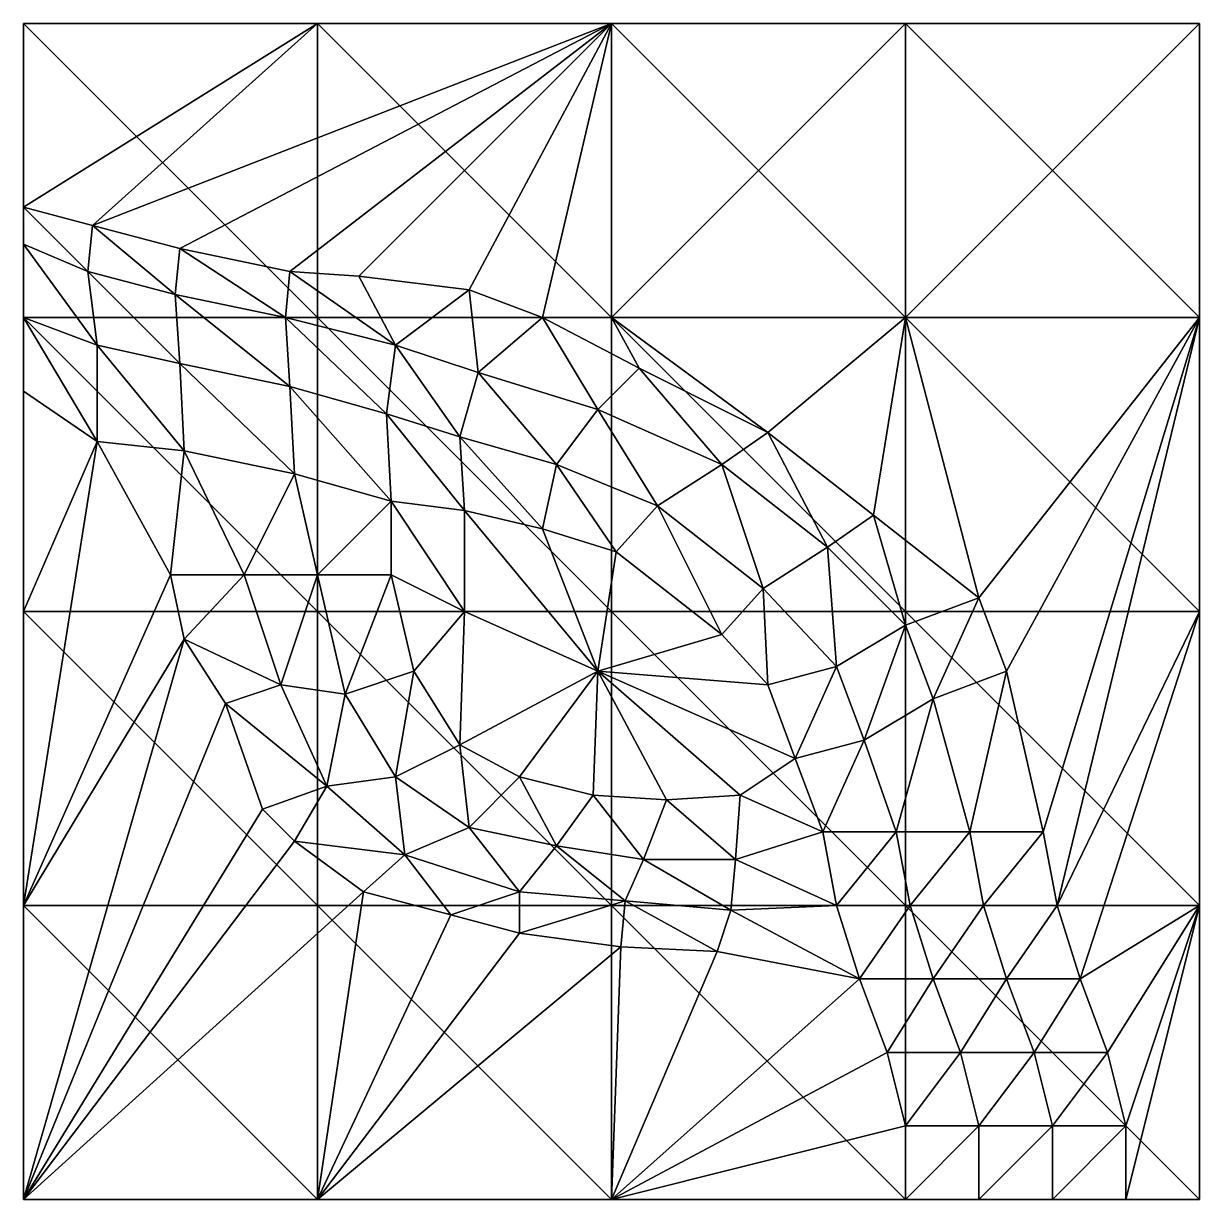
# Model space of a CAD drawing. Header units: metres. Extents: x -2048 to 2048, y -2048 to 2048.
import ezdxf

# ---------------------------------------------------------------- set-up
doc = ezdxf.new("R2010")
doc.units = ezdxf.units.M

msp = doc.modelspace()

# ---------------------------------------------------------------- meshes
at = {"layer": '3D_Object'}
mesh = msp.add_polyface(dxfattribs=at)
corners = [(-2048, 2048, -1536), (-2048, 2048, 1536), (-1024, 2048, -1536), (-1024, 2048, 1536), (-1024, 0, 1536), (-2048, 1024, 1536), (-2048, 0, 1536), (-1024, 1024, 1536), (-2048, 1024, -1536), (-2048, 768, -1536), (-2048, 1280, -1536), (-2048, 1408, -1536), (-2048, 0, -1536), (-1504, 1264, -1536), (-1136, 1024, -1536), (-1520, 1104, -1536), (-1120, 784, -1536), (-1504, 864, -1536), (-1104, 480, -1536), (-1488, 560, -1536), (-1808, 1344, -1536), (-1824, 1184, -1536), (-1792, 928, -1536), (-1792, 592, -1536), (-1280, 128, -1536), (-1536, 128, -1536)]
mesh.append_faces([[corners[k] for k in face] for face in [(0, 1, 2), (2, 1, 3), (4, 5, 6), (7, 5, 4), (7, 1, 5), (3, 1, 7), (0, 5, 1), (8, 9, 5), (10, 8, 5), (11, 10, 5), (5, 0, 11), (6, 5, 12), (5, 9, 12), (13, 14, 15), (15, 14, 16), (15, 16, 17), (17, 18, 19), (20, 13, 15), (20, 15, 21), (21, 15, 17), (21, 17, 22), (22, 17, 19), (22, 19, 23), (11, 20, 21), (11, 21, 10), (10, 21, 22), (10, 22, 8), (8, 22, 23), (8, 23, 9), (18, 24, 19), (19, 24, 25), (19, 25, 23), (12, 9, 23), (20, 11, 2), (11, 0, 2)]])
mesh = msp.add_polyface(dxfattribs=at)
corners = [(-1024, 2048, -1536), (-1024, 2048, 1536), (0, 2048, -1536), (0, 2048, 1536), (0, 0, 1536), (-1024, 1024, 1536), (-1024, 0, 1536), (0, 1024, 1536), (-192, 512, -1536), (16, 208, -1536), (-240, 288, -1536), (-240, 1024, -1536), (-48, 704, -1536), (-464, 832, -1536), (-528, 608, -1536), (-512, 352, -1536), (-496, 1120, -1536), (-752, 928, -1536), (-784, 688, -1536), (-768, 384, -1536), (-880, 1168, -1536), (-1120, 1184, -1536), (-1136, 1024, -1536), (-1120, 784, -1536), (-1104, 480, -1536), (-1504, 1264, -1536), (-1504, 864, -1536), (-1024, 128, -1536), (-512, 0, -1536), (0, 1024, -1536), (-1808, 1344, -1536)]
mesh.append_faces([[corners[k] for k in face] for face in [(0, 1, 2), (2, 1, 3), (4, 5, 6), (7, 5, 4), (7, 1, 5), (3, 1, 7), (8, 9, 10), (11, 12, 13), (13, 12, 8), (13, 8, 14), (14, 8, 10), (14, 10, 15), (16, 11, 13), (16, 13, 17), (17, 13, 14), (17, 14, 18), (18, 14, 15), (18, 15, 19), (17, 20, 16), (21, 20, 17), (21, 17, 22), (22, 17, 18), (22, 18, 23), (23, 18, 19), (23, 19, 24), (25, 21, 22), (26, 23, 24), (19, 27, 24), (28, 19, 15), (29, 11, 2), (11, 16, 2), (16, 20, 2), (20, 21, 2), (21, 25, 2), (25, 30, 2), (30, 0, 2)]])
mesh = msp.add_polyface(dxfattribs=at)
corners = [(0, 2048, -1536), (0, 2048, 1536), (1024, 2048, -1536), (1024, 2048, 1536), (2048, 2048, -1536), (2048, 2048, 1536), (2048, 0, -1536), (2048, 1024, -1536), (2048, 1024, 1536), (2048, 0, 1536), (1024, 0, 1536), (0, 1024, 1536), (0, 0, 1536), (1024, 1024, 1536), (1024, 1024, -1536), (0, 1024, -1536), (544, 624, -1536), (912, 336, -1536), (752, 224, -1536), (384, 512, -1536), (528, 80, -1536), (160, 368, -1536), (96, 848, -1536), (-48, 704, -1536), (-192, 512, -1536), (16, 208, -1536), (-240, 1024, -1536), (1280, 48, -1536), (1376, -208, -1536)]
mesh.append_faces([[corners[k] for k in face] for face in [(0, 1, 2), (2, 1, 3), (2, 3, 4), (4, 3, 5), (6, 7, 8), (6, 8, 9), (7, 4, 5), (7, 5, 8), (10, 11, 12), (13, 11, 10), (13, 1, 11), (3, 1, 13), (9, 13, 10), (8, 13, 9), (8, 3, 13), (5, 3, 8), (2, 14, 15), (0, 2, 15), (4, 7, 14), (2, 4, 14), (16, 17, 18), (16, 18, 19), (19, 20, 21), (22, 16, 19), (22, 19, 23), (23, 19, 21), (23, 21, 24), (24, 21, 25), (26, 22, 23), (16, 15, 14), (17, 16, 14), (27, 17, 14), (28, 27, 7), (27, 14, 7), (16, 22, 15), (22, 26, 15)]])
mesh = msp.add_polyface(dxfattribs=at)
corners = [(2048, -1024, -1536), (2048, 0, -1536), (2048, 0, 1536), (1024, 0, 1536), (0, 0, 1536), (1024, -1024, 1536), (2048, -1024, 1536), (1376, -208, -1536), (1504, -768, -1536), (1248, -768, -1536), (1120, -304, -1536), (992, -768, -1536), (880, -448, -1536), (736, -768, -1536), (640, -512, -1536), (1280, 48, -1536), (1024, -48, -1536), (784, -192, -1536), (544, -256, -1536), (912, 336, -1536), (752, 224, -1536), (528, 80, -1536), (384, -80, -1536), (384, 512, -1536), (160, 368, -1536), (16, 208, -1536), (448, -640, -1536), (-48, -208, -1536), (192, -656, -1536), (-64, -640, -1536), (2048, 1024, -1536), (1552, -1024, -1536)]
mesh.append_faces([[corners[k] for k in face] for face in [(0, 1, 2), (3, 4, 5), (6, 3, 5), (2, 3, 6), (7, 8, 9), (7, 9, 10), (10, 9, 11), (10, 11, 12), (12, 11, 13), (12, 13, 14), (15, 7, 10), (15, 10, 16), (16, 10, 12), (16, 12, 17), (17, 12, 14), (17, 14, 18), (19, 15, 16), (19, 16, 20), (20, 16, 17), (20, 17, 21), (21, 17, 18), (21, 18, 22), (23, 20, 21), (24, 21, 22), (24, 22, 25), (26, 14, 13), (27, 25, 22), (27, 28, 29), (27, 26, 28), (27, 14, 26), (27, 18, 14), (27, 22, 18), (8, 7, 30), (31, 8, 30), (1, 31, 30)]])
mesh = msp.add_polyface(dxfattribs=at)
corners = [(-2048, 0, -1536), (-2048, -1024, 1536), (-2048, 0, 1536), (-1024, 0, 1536), (-1024, -1024, 1536), (0, 0, 1536), (0, -1024, 1536), (-2048, -1024, -1536), (-768, 384, -1536), (-768, 128, -1536), (-1024, 128, -1536), (-1104, 480, -1536), (-1280, 128, -1536), (-688, -208, -1536), (-928, -288, -1536), (-1152, -256, -1536), (-1488, -96, -1536), (-1536, 128, -1536), (-528, -464, -1536), (-752, -576, -1536), (-992, -608, -1536), (-1344, -320, -1536), (-1216, -688, -1536), (-320, -576, -1536), (-496, -752, -1536), (-720, -848, -1536), (-64, -640, -1536), (-192, -816, -1536), (-1792, 592, -1536), (-48, -208, -1536), (-240, 288, -1536), (16, 208, -1536), (-512, 352, -1536), (-512, 0, -1536)]
mesh.append_faces([[corners[k] for k in face] for face in [(0, 1, 2), (3, 2, 4), (5, 3, 6), (7, 1, 0), (8, 9, 10), (11, 10, 12), (9, 13, 14), (9, 14, 10), (10, 14, 15), (10, 15, 12), (12, 15, 16), (12, 16, 17), (13, 18, 19), (13, 19, 14), (14, 19, 20), (14, 20, 15), (15, 20, 21), (15, 21, 16), (22, 21, 20), (18, 23, 24), (18, 24, 19), (19, 25, 20), (23, 26, 27), (7, 17, 16), (7, 28, 17), (7, 0, 28), (29, 30, 31), (29, 32, 30), (33, 9, 8), (33, 13, 9), (33, 18, 13), (29, 26, 23), (29, 23, 18), (29, 18, 33), (29, 33, 32)]])
mesh = msp.add_polyface(dxfattribs=at)
corners = [(-1024, -2048, 1536), (-2048, -1024, 1536), (-2048, -2048, 1536), (-2048, -2048, -1536), (-1024, -2048, -1536), (0, -2048, -1536), (0, -2048, 1536), (-1024, -1024, 1536), (-2048, 0, 1536), (0, -1024, 1536), (-1024, 0, 1536), (-2048, -1024, -1536), (-752, -576, -1536), (-496, -752, -1536), (-720, -848, -1536), (-992, -608, -1536), (-1104, -800, -1536), (-1216, -688, -1536), (-320, -576, -1536), (-192, -816, -1536), (-320, -976, -1536), (-560, -1056, -1536), (-864, -976, -1536), (48, -1008, -1536), (-320, -1120, -1536), (32, -1168, -1536), (-1344, -320, -1536), (-1488, -96, -1536)]
mesh.append_faces([[corners[k] for k in face] for face in [(0, 1, 2), (3, 4, 0), (3, 0, 2), (4, 5, 6), (4, 6, 0), (7, 1, 0), (7, 8, 1), (6, 7, 0), (9, 7, 6), (9, 10, 7), (3, 2, 11), (11, 2, 1), (12, 13, 14), (15, 14, 16), (15, 16, 17), (18, 19, 13), (13, 19, 20), (13, 20, 14), (14, 20, 21), (14, 21, 22), (22, 16, 14), (19, 23, 20), (20, 23, 24), (20, 24, 21), (25, 24, 23), (4, 24, 25), (4, 21, 24), (4, 22, 21), (3, 16, 22), (3, 17, 16), (3, 26, 17), (3, 27, 26), (4, 25, 5), (4, 3, 22), (3, 11, 27)]])
mesh = msp.add_polyface(dxfattribs=at)
corners = [(0, -2048, -1536), (1024, -2048, -1536), (1024, -2048, 1536), (0, -2048, 1536), (1280, -2048, -1536), (0, -1024, 1536), (1024, -1024, 1536), (0, 0, 1536), (1280, -1792, -1536), (1024, -1792, -1536), (1216, -1536, -1536), (960, -1536, -1536), (1120, -1280, -1536), (864, -1280, -1536), (1296, -1024, -1536), (1040, -1024, -1536), (784, -1024, -1536), (1248, -768, -1536), (992, -768, -1536), (736, -768, -1536), (-64, -640, -1536), (192, -656, -1536), (112, -864, -1536), (-192, -816, -1536), (48, -1008, -1536), (448, -640, -1536), (432, -864, -1536), (416, -1040, -1536), (368, -1184, -1536), (32, -1168, -1536)]
mesh.append_faces([[corners[k] for k in face] for face in [(0, 1, 2), (0, 2, 3), (4, 2, 1), (2, 5, 3), (6, 5, 2), (6, 7, 5), (8, 1, 9), (10, 9, 11), (12, 10, 11), (12, 11, 13), (14, 12, 15), (15, 12, 13), (15, 13, 16), (17, 15, 18), (18, 15, 16), (18, 16, 19), (20, 21, 22), (20, 22, 23), (23, 22, 24), (21, 25, 26), (21, 26, 22), (22, 26, 27), (22, 27, 24), (24, 27, 28), (24, 28, 29), (25, 19, 26), (26, 19, 16), (26, 16, 27), (27, 16, 13), (27, 13, 28), (0, 29, 28), (0, 28, 13), (0, 13, 11), (0, 11, 9), (0, 9, 1)]])
mesh = msp.add_polyface(dxfattribs=at)
corners = [(1376, -1280, -1536), (1472, -1536, -1536), (1216, -1536, -1536), (1120, -1280, -1536), (2048, -2048, -1536), (2048, -1024, -1536), (2048, -1024, 1536), (2048, -2048, 1536), (2048, 0, 1536), (1536, -2048, -1536), (1024, -2048, 1536), (1280, -2048, -1536), (1792, -2048, -1536), (1024, -1024, 1536), (1792, -1792, -1536), (1536, -1792, -1536), (1280, -1792, -1536), (1024, -2048, -1536), (1728, -1536, -1536), (1024, -1792, -1536), (1632, -1280, -1536), (1552, -1024, -1536), (1296, -1024, -1536), (1504, -768, -1536), (1248, -768, -1536), (1040, -1024, -1536), (2048, 0, -1536)]
mesh.append_faces([[corners[k] for k in face] for face in [(0, 1, 2), (0, 2, 3), (4, 5, 6), (4, 6, 7), (5, 8, 6), (9, 10, 11), (12, 10, 9), (4, 10, 12), (7, 10, 4), (7, 13, 10), (6, 13, 7), (14, 12, 9), (14, 9, 15), (15, 9, 11), (15, 11, 16), (16, 11, 17), (18, 14, 15), (18, 15, 1), (1, 15, 16), (1, 16, 2), (2, 16, 19), (20, 18, 1), (20, 1, 0), (21, 20, 0), (21, 0, 22), (22, 0, 3), (23, 21, 22), (23, 22, 24), (24, 22, 25), (20, 21, 26), (18, 20, 5), (14, 18, 5), (12, 14, 5), (4, 12, 5), (5, 20, 26)]])

doc.saveas('drawing.dxf')
